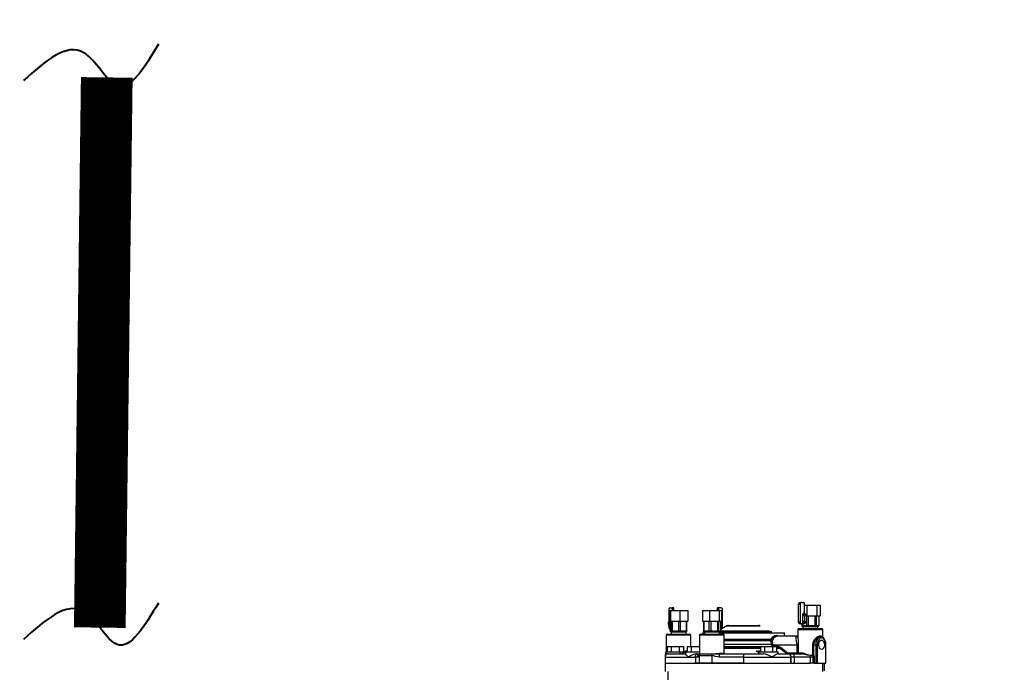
# Model space of a CAD drawing. Extents: x -6531732 to 89637, y -8915 to 32458.
# Drawn here: x 59735 to 61174, y 22930 to 23876 of the extents above; entities that cross this region are included whole.
import ezdxf
from ezdxf import colors
from ezdxf.entities.mleader import LeaderData, LeaderLine
from ezdxf.math import Vec2, Vec3

# ---------------------------------------------------------------- set-up
doc = ezdxf.new("R2010")
doc.units = 0
doc.layers.add('SAN-MC-HIDRANT', color=1, linetype='HE_LINE', lineweight=25)
doc.layers.add('SAN-MC-VALVE', color=7, linetype='Continuous', lineweight=5)
doc.layers.add('SAN-MC-TEXT', color=7, linetype='Continuous')
doc.styles.add('MC-1_la_050', font='arial.ttf', dxfattribs={"height": 0.1})
doc.styles.get("Standard").update_dxf_attribs({"font": 'arial.ttf'})
doc.linetypes.add('HE_LINE', pattern='A,300,-250,["HE",Standard,S=0.5,R=0,X=-100.5,Y=-30.5],-100', length=650)
doc.linetypes.add('PSI_LINE', pattern='A,300,-150,["PSI",Standard,S=0.5,R=0,X=-130,Y=-30],-5', length=455)

# ---------------------------------------------------------------- blocks, each defined once
blk = doc.blocks.new('Debitmetru')
at = {"layer": 'SAN-MC-VALVE', "linetype": 'Continuous', "lineweight": 5}
for p, q in [((142220, -92687.9), (142220, -92662.9)), ((142222, -92662.9), (142220, -92662.9)), ((142222, -92662.9), (142222, -92687.9)), ((142222.3, -92659.8), (142224.4, -92659.8)), ((142224.4, -92659.8), (142227.9, -92659.8)), ((142227.9, -92659.8), (142227.9, -92675.6)), ((142227.9, -92663.6), (142232, -92663.6)), ((142232, -92663.6), (142246.2, -92663.6)), ((142232, -92663.6), (142232, -92679.2)), ((142246.2, -92663.6), (142246.2, -92679.2)), ((142246.2, -92663.6), (142251.1, -92663.6)), ((142251.1, -92663.6), (142251.1, -92679.2)), ((142031.8, -92670.7), (142031.8, -92687)), ((142032.4, -92671.4), (142032.4, -92687)), ((142032.4, -92671.4), (142034.4, -92671.4)), ((142033.7, -92667.6), (142036.5, -92667.6)), ((142034.4, -92671.4), (142047.7, -92671.4)), ((142034.4, -92671.4), (142034.4, -92687)), ((142039, -92667.6), (142036.5, -92667.6)), ((142036.5, -92667.6), (142036.5, -92671.4)), ((142039, -92671.4), (142039, -92667.6)), ((142047.7, -92671.4), (142059.1, -92671.4)), ((142047.7, -92671.4), (142047.7, -92687)), ((142059.1, -92671.4), (142059.1, -92687)), ((142080.4, -92671.4), (142080.4, -92687)), ((142080.4, -92671.4), (142090.9, -92671.4)), ((142090.9, -92671.4), (142104.7, -92671.4)), ((142090.9, -92671.4), (142090.9, -92687)), ((142104.2, -92667.6), (142101.9, -92667.6)), ((142101.9, -92667.6), (142101.9, -92671.4)), ((142107.4, -92667.6), (142104.2, -92667.6)), ((142104.2, -92671.4), (142104.2, -92667.6)), ((142104.7, -92671.4), (142104.7, -92687)), ((142104.7, -92671.4), (142108, -92671.4)), ((142108, -92671.4), (142108, -92687)), ((142109.5, -92689.2), (142109.5, -92670.7)), ((142226.1, -92689.2), (142226.1, -92677.2)), ((142227.9, -92675.6), (142227.3, -92675.6)), ((142231.2, -92679.2), (142232, -92679.2)), ((142232, -92679.2), (142246.2, -92679.2)), ((142234.1, -92693.2), (142234.1, -92679.2)), ((142243.7, -92679.2), (142243.7, -92693.2)), ((142246, -92693.2), (142246, -92679.2)), ((142246.2, -92679.2), (142251.1, -92679.2)), ((142249.4, -92679.2), (142249.4, -92693.2)), ((142032.4, -92687), (142034.4, -92687)), ((142033.7, -92701), (142033.7, -92687)), ((142034.4, -92687), (142047.7, -92687)), ((142035.1, -92687), (142035.1, -92701)), ((142036.9, -92701), (142036.9, -92687)), ((142046, -92687), (142046, -92701)), ((142047.7, -92687), (142059.1, -92687)), ((142048.9, -92701), (142048.9, -92687)), ((142056.7, -92687), (142056.7, -92701)), ((142057.8, -92701), (142057.8, -92687)), ((142080.4, -92687), (142090.9, -92687)), ((142081.9, -92687), (142081.9, -92701)), ((142082.8, -92701), (142082.8, -92687)), ((142089.9, -92687), (142089.9, -92701)), ((142090.9, -92687), (142104.7, -92687)), ((142092.9, -92701), (142092.9, -92687)), ((142102.2, -92687), (142102.2, -92701)), ((142104.3, -92701), (142104.3, -92687)), ((142104.7, -92687), (142108, -92687)), ((142106.5, -92687), (142106.5, -92701)), ((142116, -92693.9), (142108.8, -92698)), ((142109.5, -92695.7), (142109.5, -92692.9)), ((142116, -92693.9), (142164.2, -92693.9)), ((142118.4, -92693.2), (142161.9, -92693.2)), ((142220, -92687.9), (142222, -92687.9)), ((142224.4, -92691), (142222.3, -92691)), ((142224.4, -92691), (142227.9, -92691)), ((142224.5, -92691), (142224.5, -92693.2)), ((142224.5, -92693.2), (142225, -92693.2)), ((142225, -92693.2), (142225, -92691)), ((142225, -92693.2), (142225.2, -92693.2)), ((142227.3, -92690.8), (142227.9, -92690.8)), ((142227.9, -92690.8), (142227.9, -92691)), ((142231.1, -92693.2), (142231.3, -92693.2)), ((142231.3, -92687.1), (142231.3, -92693.2)), ((142231.3, -92693.2), (142234.1, -92693.2)), ((142234.1, -92693.2), (142234.4, -92693.2)), ((142243.4, -92693.2), (142243.7, -92693.2)), ((142243.7, -92693.2), (142246, -92693.2)), ((142246, -92693.2), (142246.2, -92693.2)), ((142249.3, -92693.2), (142249.4, -92693.2)), ((142063.7, -92707.3), (142027.8, -92707.3)), ((142027.8, -92707.3), (142027.8, -92732.2)), ((142029.4, -92705.7), (142062.2, -92705.7)), ((142031.8, -92695.1), (142031.8, -92695.7)), ((142033.7, -92698.8), (142033.7, -92698.8)), ((142033.7, -92701), (142033.8, -92701)), ((142034.9, -92702.6), (142036.6, -92702.6)), ((142034.9, -92702.6), (142034.9, -92705.7)), ((142035, -92701), (142035.1, -92701)), ((142035.1, -92701), (142036.9, -92701)), ((142036.6, -92702.6), (142037.8, -92702.6)), ((142036.9, -92701), (142037.2, -92701)), ((142037.8, -92702.6), (142046.2, -92702.6)), ((142045.6, -92701), (142046, -92701)), ((142046, -92701), (142048.9, -92701)), ((142046.2, -92702.6), (142048.3, -92702.6)), ((142048.3, -92702.6), (142055.5, -92702.6)), ((142048.9, -92701), (142049.2, -92701)), ((142055.5, -92702.6), (142056.2, -92702.6)), ((142056.4, -92701), (142056.7, -92701)), ((142056.7, -92701), (142057.8, -92701)), ((142056.7, -92705.7), (142056.7, -92702.6)), ((142063.7, -92723.6), (142063.7, -92707.3)), ((142112.1, -92707.3), (142076.2, -92707.3)), ((142076.2, -92707.3), (142076.2, -92734.2)), ((142077.8, -92705.7), (142110.6, -92705.7)), ((142080.8, -92704.1), (142083.3, -92704.1)), ((142080.8, -92704.1), (142080.8, -92705.7)), ((142081.9, -92701), (142082.8, -92701)), ((142082.8, -92701), (142083, -92701)), ((142083.3, -92702.6), (142083.3, -92705.7)), ((142083.5, -92702.6), (142084.1, -92702.6)), ((142084.1, -92702.6), (142090.7, -92702.6)), ((142089.7, -92701), (142089.9, -92701)), ((142089.9, -92701), (142092.9, -92701)), ((142090.7, -92702.6), (142092.7, -92702.6)), ((142092.7, -92702.6), (142101.4, -92702.6)), ((142092.9, -92701), (142093.2, -92701)), ((142101.4, -92702.6), (142102.8, -92702.6)), ((142101.9, -92701), (142102.2, -92701)), ((142102.2, -92701), (142104.3, -92701)), ((142102.8, -92702.6), (142105.1, -92702.6)), ((142104.3, -92701), (142104.3, -92701)), ((142105.1, -92705.7), (142105.1, -92702.6)), ((142105.1, -92704.1), (142199.4, -92704.1)), ((142106.2, -92701.2), (142176.9, -92701.2)), ((142106.2, -92701.8), (142180.7, -92701.8)), ((142106.4, -92701), (142106.5, -92701)), ((142107.4, -92698.8), (142106.5, -92698.8)), ((142107.5, -92698.8), (142106.5, -92699.4)), ((142112.1, -92733.6), (142112.1, -92707.3)), ((142180.7, -92704.1), (142180.7, -92701.8)), ((142199.4, -92708.8), (142199.4, -92704.1)), ((142219, -92699.5), (142219, -92710.5)), ((142254.9, -92699.5), (142219, -92699.5)), ((142220.6, -92697.9), (142253.3, -92697.9)), ((142226, -92694.8), (142226, -92697.9)), ((142226.1, -92694.8), (142226.4, -92694.8)), ((142226.4, -92694.8), (142232.3, -92694.8)), ((142232.3, -92694.8), (142234.2, -92694.8)), ((142234.2, -92694.8), (142243.1, -92694.8)), ((142243.1, -92694.8), (142244.7, -92694.8)), ((142244.7, -92694.8), (142247.9, -92694.8)), ((142247.9, -92697.9), (142247.9, -92694.8)), ((142254.9, -92710.5), (142254.9, -92699.5)), ((142112.1, -92713.3), (142180.3, -92713.3)), ((142112.1, -92714.9), (142180, -92714.9)), ((142112.1, -92720.6), (142180.4, -92720.6)), ((142180, -92714.9), (142180.3, -92713.3)), ((142182.9, -92721.3), (142217.7, -92721.3)), ((142184.2, -92722.1), (142190.2, -92723.4)), ((142218.9, -92708.8), (142189.1, -92708.8)), ((142219.5, -92721.3), (142217.7, -92721.3)), ((142217.7, -92733), (142217.7, -92721.3)), ((142219.5, -92721.3), (142219.5, -92733)), ((142240.4, -92736.2), (142240.4, -92721.3)), ((142241.6, -92721.3), (142240.4, -92721.3)), ((142241.6, -92721.3), (142241.6, -92736.2)), ((142241.6, -92721.3), (142245.2, -92721.3)), ((142245.2, -92747.8), (142245.2, -92721.3)), ((142247.3, -92721.3), (142245.2, -92721.3)), ((142247.3, -92747.8), (142247.3, -92721.3)), ((142259.3, -92747.8), (142259.3, -92721.3)), ((142259.6, -92721.3), (142259.3, -92721.3)), ((142259.6, -92747.8), (142259.6, -92721.3)), ((142048, -92732.2), (142027, -92732.2)), ((142027, -92732.2), (142027, -92734.6)), ((142030.9, -92734.6), (142027, -92734.6)), ((142029.4, -92723.6), (142029.4, -92732.2)), ((142029.4, -92723.6), (142035.2, -92723.6)), ((142030.9, -92734.6), (142056.2, -92734.6)), ((142035.2, -92723.6), (142046.9, -92723.6)), ((142035.2, -92723.6), (142035.2, -92732.2)), ((142046.9, -92723.6), (142046.9, -92732.2)), ((142046.9, -92723.6), (142052.8, -92723.6)), ((142048, -92734.6), (142048, -92732.2)), ((142053.7, -92732.2), (142048, -92732.2)), ((142058.4, -92729.8), (142050.9, -92734.6)), ((142052.8, -92723.6), (142052.8, -92732.2)), ((142053.7, -92730.7), (142057.1, -92730.7)), ((142053.7, -92732.2), (142053.7, -92730.7)), ((142076, -92732.2), (142056.1, -92732.2)), ((142056.1, -92732.2), (142056.1, -92734.7)), ((142058.4, -92723.6), (142064.3, -92723.6)), ((142058.4, -92723.6), (142058.4, -92732.2)), ((142064.3, -92723.6), (142064.3, -92732.2)), ((142064.3, -92723.6), (142076, -92723.6)), ((142071.8, -92734.6), (142073, -92734.6)), ((142073, -92734.6), (142076.2, -92734.6)), ((142074.9, -92723.6), (142074.7, -92723.6)), ((142074.9, -92723.6), (142076.2, -92723.6)), ((142075.9, -92737.2), (142075.9, -92747.8)), ((142094.2, -92737.2), (142075.9, -92737.2)), ((142076, -92723.6), (142076, -92732.2)), ((142076, -92723.6), (142076.2, -92723.6)), ((142094.2, -92734.8), (142076.5, -92734.8)), ((142076.6, -92734.3), (142094.2, -92734.3)), ((142094.2, -92734.8), (142094.2, -92734.3)), ((142094.2, -92737.2), (142094.2, -92734.8)), ((142094.2, -92737.2), (142094.2, -92747.8)), ((142105.3, -92739.2), (142105.3, -92734.7)), ((142106.2, -92733.6), (142112.1, -92733.6)), ((142106.8, -92734.6), (142140.1, -92734.6)), ((142112.1, -92723.6), (142183.2, -92723.6)), ((142112.1, -92724.9), (142164.5, -92724.9)), ((142112.1, -92726.2), (142164.5, -92726.2)), ((142140.1, -92734.6), (142169.2, -92734.6)), ((142140.1, -92734.6), (142140.1, -92739.2)), ((142158.4, -92730.7), (142161.8, -92730.7)), ((142164.5, -92730.7), (142161.8, -92730.7)), ((142161.8, -92730.7), (142161.8, -92732.2)), ((142162.2, -92732.2), (142161.8, -92732.2)), ((142190.3, -92732.2), (142162.2, -92732.2)), ((142162.2, -92732.2), (142162.2, -92734.6)), ((142164.5, -92723.6), (142170.4, -92723.6)), ((142164.5, -92723.6), (142164.5, -92732.2)), ((142170.4, -92723.6), (142170.4, -92732.2)), ((142170.4, -92723.6), (142182.1, -92723.6)), ((142182.1, -92723.6), (142187.9, -92723.6)), ((142182.1, -92723.6), (142182.1, -92732.2)), ((142183.3, -92723.6), (142183.2, -92723.6)), ((142187.9, -92723.6), (142187.9, -92732.2)), ((142189.1, -92724.9), (142187.9, -92724.6)), ((142187.9, -92724.9), (142189.1, -92724.9)), ((142187.9, -92726.2), (142192, -92726.2)), ((142189.6, -92734.6), (142205.8, -92734.6)), ((142190.2, -92723.4), (142193.5, -92724.8)), ((142190.3, -92734.6), (142190.3, -92732.2)), ((142190.3, -92734.3), (142202.7, -92734.3)), ((142193.5, -92724.8), (142204.2, -92733)), ((142204.2, -92733), (142217.7, -92733)), ((142205.8, -92734.6), (142213.3, -92734.6)), ((142205.8, -92734.6), (142205.8, -92734.6)), ((142213.3, -92734.6), (142223.4, -92734.6)), ((142213.3, -92739.2), (142213.3, -92734.6)), ((142217.7, -92733), (142219.5, -92733)), ((142219.5, -92733), (142224.5, -92733)), ((142236.9, -92736.2), (142240.4, -92736.2)), ((142236.9, -92737), (142236.9, -92736.2)), ((142236.9, -92739.2), (142236.9, -92737)), ((142240.4, -92737), (142236.9, -92737)), ((142241.6, -92736.2), (142240.4, -92736.2)), ((142026.2, -92739.2), (142070.2, -92739.2)), ((142026.2, -92739.2), (142026.2, -92747.8)), ((142026.2, -92747.8), (142026.2, -92760.3)), ((142026.2, -92747.8), (142070.2, -92747.8)), ((142026.2, -92747.8), (142070.2, -92747.8)), ((142059.3, -92738.5), (142061.4, -92738.5)), ((142073.2, -92739.2), (142070.2, -92739.2)), ((142070.2, -92739.2), (142070.2, -92747.8)), ((142070.2, -92747.8), (142075.9, -92747.8)), ((142075.9, -92747.8), (142070.2, -92747.8)), ((142075.9, -92747.8), (142094.2, -92747.8)), ((142094.2, -92747.8), (142075.9, -92747.8)), ((142094.2, -92747.8), (142140.1, -92747.8)), ((142140.1, -92747.8), (142094.2, -92747.8)), ((142140.1, -92739.2), (142105.3, -92739.2)), ((142140.1, -92739.2), (142208.6, -92739.2)), ((142140.1, -92739.2), (142140.1, -92747.8)), ((142140.1, -92747.8), (142206.8, -92747.8)), ((142140.1, -92747.8), (142208.6, -92747.8)), ((142179.9, -92738.5), (142182.6, -92738.5)), ((142206.8, -92747.8), (142215.9, -92747.8)), ((142213.3, -92739.2), (142208.6, -92739.2)), ((142208.6, -92739.2), (142208.6, -92747.8)), ((142208.6, -92747.8), (142208.6, -92739.2)), ((142236.9, -92739.2), (142213.3, -92739.2)), ((142213.3, -92739.2), (142213.3, -92747.8)), ((142215.9, -92747.8), (142236.1, -92747.8)), ((142236.1, -92747.8), (142236.9, -92747.8)), ((142241.2, -92739.2), (142236.9, -92739.2)), ((142236.9, -92739.2), (142236.9, -92747.8)), ((142241.2, -92747.8), (142236.9, -92747.8)), ((142241.2, -92747.8), (142241.2, -92739.2)), ((142242.4, -92739.2), (142241.2, -92739.2)), ((142242.4, -92747.8), (142241.2, -92747.8)), ((142242.4, -92739.2), (142242.4, -92747.8)), ((142242.4, -92747.8), (142245.2, -92747.8)), ((142245.2, -92747.8), (142247.3, -92747.8)), ((142247.3, -92747.8), (142259.3, -92747.8)), ((142254.8, -92747.8), (142254.8, -92760.3)), ((142257.1, -92747.8), (142257.1, -92759.1)), ((142259.3, -92747.8), (142259.6, -92747.8)), ((142030.1, -92760.3), (142030.1, -92781.7))]:
    blk.add_line(p, q, dxfattribs=at)
at = {"layer": 'SAN-MC-VALVE', "linetype": 'Continuous', "lineweight": 5, "flags": 128}
for points in [[(142220, -92662.9), (142220, -92662.3), (142220.1, -92661.7), (142220.4, -92661.2), (142220.7, -92660.7), (142221, -92660.3), (142221.4, -92660), (142221.9, -92659.9), (142222.3, -92659.8)], [(142224.4, -92659.8), (142223.9, -92659.9), (142223.4, -92660), (142223, -92660.3), (142222.7, -92660.7), (142222.4, -92661.2), (142222.1, -92661.7), (142222, -92662.3), (142222, -92662.9)], [(142033.7, -92667.6), (142033.3, -92667.7), (142032.9, -92667.8), (142032.6, -92668.1), (142032.3, -92668.5), (142032.1, -92669), (142031.9, -92669.5), (142031.8, -92670.1), (142031.8, -92670.7)], [(142109.5, -92670.7), (142109.5, -92670.1), (142109.4, -92669.5), (142109.2, -92669), (142108.9, -92668.5), (142108.6, -92668.1), (142108.2, -92667.8), (142107.8, -92667.7), (142107.4, -92667.6)], [(142226.1, -92677.2), (142226.2, -92676.8), (142226.3, -92676.3), (142226.6, -92675.9), (142227, -92675.6), (142227.3, -92675.6)], [(142226.1, -92689.2), (142227.3, -92688.4), (142228.3, -92687), (142228.9, -92685.2), (142229.1, -92683.2), (142228.9, -92681.2), (142228.3, -92679.4), (142227.3, -92678), (142226.1, -92677.2)], [(142227.3, -92675.6), (142228.6, -92676.3), (142229.7, -92677.5), (142230.6, -92679.1), (142231.2, -92681.1), (142231.3, -92683.2), (142231.2, -92685.3), (142230.6, -92687.3), (142229.7, -92688.9), (142228.6, -92690.1), (142227.3, -92690.8)], [(142227.9, -92690.8), (142229.2, -92690.1), (142230.3, -92688.9), (142231.2, -92687.3), (142231.8, -92685.3), (142231.9, -92683.2), (142231.8, -92681.1), (142231.2, -92679.1), (142230.3, -92677.5), (142229.2, -92676.3), (142227.9, -92675.6)], [(142032.4, -92685.8), (142031.5, -92687.4), (142031, -92689.2), (142030.8, -92691.2), (142031.1, -92693.2), (142031.7, -92695), (142032.7, -92696.6), (142033.7, -92697.5)], [(142032.4, -92686.2), (142032, -92686.9), (142031.4, -92688.9), (142031.1, -92691), (142031.4, -92693.1), (142032, -92695.1), (142033.1, -92696.7), (142033.7, -92697.4)], [(142033.7, -92696.9), (142033.6, -92696.7), (142032.5, -92695.1), (142031.8, -92693.1), (142031.6, -92691), (142031.8, -92688.9), (142032.5, -92687)], [(142106.5, -92697.8), (142107.1, -92697.4), (142108.2, -92696.2), (142109.1, -92694.6), (142109.6, -92692.7), (142109.7, -92690.8), (142109.5, -92688.8), (142108.9, -92687), (142108, -92685.5)], [(142106.5, -92697.7), (142107.5, -92696.7), (142108.5, -92695.1), (142109.1, -92693.1), (142109.3, -92691), (142109.1, -92688.9), (142108.5, -92686.9), (142108, -92686)], [(142108, -92687), (142108.6, -92688.9), (142108.8, -92691), (142108.6, -92693.1), (142107.9, -92695.1), (142107, -92696.7), (142106.5, -92697.3)], [(142222.3, -92691), (142221.9, -92690.9), (142221.4, -92690.8), (142221, -92690.5), (142220.7, -92690.1), (142220.4, -92689.6), (142220.1, -92689.1), (142220, -92688.5), (142220, -92687.9)], [(142222, -92687.9), (142222, -92688.5), (142222.1, -92689.1), (142222.4, -92689.6), (142222.7, -92690.1), (142223, -92690.5), (142223.4, -92690.8), (142223.9, -92690.9), (142224.4, -92691)], [(142224.5, -92693.2), (142224.6, -92693.7), (142224.8, -92694.2), (142225.2, -92694.5), (142225.7, -92694.7), (142226, -92694.8), (142226.1, -92694.8)], [(142225, -92693.2), (142225.1, -92693.7), (142225.3, -92694.2), (142225.6, -92694.5), (142226.1, -92694.7), (142226.4, -92694.8), (142226.4, -92694.8)], [(142226.4, -92694.8), (142226.2, -92694.8), (142225.9, -92694.7), (142225.7, -92694.5), (142225.6, -92694.3), (142225.4, -92694.1), (142225.3, -92693.8), (142225.2, -92693.5), (142225.2, -92693.2)], [(142225.2, -92693.2), (142227.2, -92693.5), (142229.3, -92693.5), (142231.1, -92693.2)], [(142227.3, -92690.8), (142227.2, -92690.8), (142226.8, -92690.7), (142226.5, -92690.4), (142226.3, -92689.9), (142226.2, -92689.4), (142226.1, -92689.2)], [(142232.3, -92694.8), (142232, -92694.8), (142231.8, -92694.7), (142231.6, -92694.5), (142231.4, -92694.3), (142231.3, -92694.1), (142231.2, -92693.8), (142231.1, -92693.5), (142231.1, -92693.2)], [(142232.3, -92694.8), (142232.2, -92694.8), (142232, -92694.7), (142231.7, -92694.5), (142231.5, -92694.2), (142231.3, -92693.7), (142231.3, -92693.2)], [(142234.2, -92694.8), (142234.2, -92694.8), (142234.1, -92694.7), (142234.1, -92694.5), (142234.1, -92694.2), (142234.1, -92693.7), (142234.1, -92693.2)], [(142234.2, -92694.8), (142234.2, -92694.8), (142234.3, -92694.7), (142234.3, -92694.5), (142234.4, -92694.3), (142234.4, -92694.1), (142234.4, -92693.8), (142234.4, -92693.5), (142234.4, -92693.2)], [(142234.4, -92693.2), (142237.5, -92693.5), (142240.6, -92693.5), (142243.4, -92693.2)], [(142243.1, -92694.8), (142243.2, -92694.8), (142243.2, -92694.7), (142243.3, -92694.5), (142243.3, -92694.3), (142243.4, -92694.1), (142243.4, -92693.8), (142243.4, -92693.5), (142243.4, -92693.2)], [(142243.1, -92694.8), (142243.1, -92694.8), (142243.3, -92694.7), (142243.5, -92694.5), (142243.6, -92694.2), (142243.7, -92693.7), (142243.7, -92693.2)], [(142244.7, -92694.8), (142245, -92694.8), (142245.3, -92694.7), (142245.5, -92694.5), (142245.7, -92694.3), (142245.9, -92694.1), (142246.1, -92693.8), (142246.1, -92693.5), (142246.2, -92693.2)], [(142244.7, -92694.8), (142244.7, -92694.8), (142245, -92694.7), (142245.4, -92694.5), (142245.8, -92694.2), (142246, -92693.7), (142246, -92693.2)], [(142246.2, -92693.2), (142246.7, -92693.3), (142247.2, -92693.5), (142247.8, -92693.6), (142248.3, -92693.5), (142248.8, -92693.3), (142249.3, -92693.2)], [(142247.8, -92694.8), (142248.1, -92694.8), (142248.4, -92694.7), (142248.6, -92694.5), (142248.9, -92694.3), (142249, -92694.1), (142249.2, -92693.8), (142249.3, -92693.5), (142249.3, -92693.2)], [(142247.8, -92694.8), (142247.8, -92694.8), (142248.2, -92694.7), (142248.7, -92694.5), (142249.1, -92694.2), (142249.3, -92693.7), (142249.4, -92693.2)], [(142031.8, -92695.7), (142031.8, -92696.3), (142031.9, -92696.9), (142032.1, -92697.4), (142032.3, -92697.9), (142032.6, -92698.3), (142032.9, -92698.6), (142033.3, -92698.7), (142033.7, -92698.8)], [(142034.9, -92702.5), (142034.5, -92702.3), (142034.1, -92702), (142033.8, -92701.5), (142033.7, -92701)], [(142036.6, -92702.6), (142036.5, -92702.6), (142036.2, -92702.5), (142035.7, -92702.3), (142035.4, -92702), (142035.1, -92701.5), (142035.1, -92701)], [(142037.8, -92702.6), (142037.8, -92702.6), (142037.6, -92702.5), (142037.3, -92702.3), (142037.1, -92702), (142037, -92701.5), (142036.9, -92701)], [(142037.2, -92701), (142038.7, -92701.1), (142040.1, -92701.3), (142041.6, -92701.4), (142043, -92701.3), (142044.3, -92701.1), (142045.6, -92701)], [(142037.8, -92702.6), (142037.7, -92702.6), (142037.6, -92702.5), (142037.5, -92702.3), (142037.4, -92702.1), (142037.3, -92701.9), (142037.3, -92701.6), (142037.2, -92701.3), (142037.2, -92701)], [(142046.2, -92702.6), (142046.1, -92702.6), (142046, -92702.5), (142045.9, -92702.3), (142045.8, -92702.1), (142045.7, -92701.9), (142045.7, -92701.6), (142045.7, -92701.3), (142045.6, -92701)], [(142046.2, -92702.6), (142046.2, -92702.6), (142046.2, -92702.5), (142046.1, -92702.3), (142046, -92702), (142046, -92701.5), (142046, -92701)], [(142049.2, -92701), (142049.2, -92701.3), (142049.1, -92701.6), (142049, -92701.9), (142048.9, -92702.1), (142048.8, -92702.3), (142048.6, -92702.5), (142048.4, -92702.6), (142048.3, -92702.6)], [(142048.3, -92702.6), (142048.3, -92702.6), (142048.4, -92702.5), (142048.6, -92702.3), (142048.8, -92702), (142048.9, -92701.5), (142048.9, -92701)], [(142049.2, -92701), (142051.7, -92701.3), (142054.2, -92701.3), (142056.4, -92701)], [(142056.4, -92701), (142056.4, -92701.3), (142056.3, -92701.6), (142056.2, -92701.9), (142056.1, -92702.1), (142056, -92702.3), (142055.8, -92702.5), (142055.6, -92702.6), (142055.5, -92702.6)], [(142056.7, -92701), (142056.6, -92701.5), (142056.4, -92702), (142056.1, -92702.3), (142055.7, -92702.5), (142055.5, -92702.6), (142055.5, -92702.6)], [(142057.8, -92701), (142057.7, -92701.5), (142057.5, -92702), (142057.1, -92702.3), (142056.6, -92702.5), (142056.2, -92702.6), (142056.2, -92702.6)], [(142083.5, -92702.6), (142083.5, -92702.6), (142083.1, -92702.5), (142082.6, -92702.3), (142082.2, -92702), (142082, -92701.5), (142081.9, -92701)], [(142084.1, -92702.6), (142084.1, -92702.6), (142083.8, -92702.5), (142083.4, -92702.3), (142083, -92702), (142082.8, -92701.5), (142082.8, -92701)], [(142083, -92701), (142083, -92701.3), (142083.1, -92701.6), (142083.2, -92701.9), (142083.3, -92702.1), (142083.5, -92702.3), (142083.7, -92702.5), (142083.9, -92702.6), (142084.1, -92702.6)], [(142083, -92701), (142085.3, -92701.3), (142087.6, -92701.3), (142089.7, -92701)], [(142089.7, -92701), (142089.7, -92701.3), (142089.8, -92701.6), (142089.9, -92701.9), (142090, -92702.1), (142090.2, -92702.3), (142090.3, -92702.5), (142090.5, -92702.6), (142090.7, -92702.6)], [(142089.9, -92701), (142090, -92701.5), (142090.1, -92702), (142090.3, -92702.3), (142090.5, -92702.5), (142090.7, -92702.6), (142090.7, -92702.6)], [(142093.2, -92701), (142093.2, -92701.3), (142093.1, -92701.6), (142093.1, -92701.9), (142093, -92702.1), (142093, -92702.3), (142092.9, -92702.5), (142092.8, -92702.6), (142092.7, -92702.6)], [(142092.9, -92701), (142092.9, -92701.5), (142092.8, -92702), (142092.8, -92702.3), (142092.8, -92702.5), (142092.7, -92702.6), (142092.7, -92702.6)], [(142093.2, -92701), (142094.7, -92701.1), (142096.2, -92701.3), (142097.7, -92701.4), (142099.2, -92701.3), (142100.5, -92701.1), (142101.9, -92701)], [(142101.9, -92701), (142101.9, -92701.3), (142101.9, -92701.6), (142101.8, -92701.9), (142101.8, -92702.1), (142101.7, -92702.3), (142101.6, -92702.5), (142101.5, -92702.6), (142101.4, -92702.6)], [(142102.2, -92701), (142102.2, -92701.5), (142102, -92702), (142101.9, -92702.3), (142101.6, -92702.5), (142101.4, -92702.6), (142101.4, -92702.6)], [(142104.3, -92701), (142104.3, -92701.3), (142104.2, -92701.6), (142104.1, -92701.9), (142103.9, -92702.1), (142103.7, -92702.3), (142103.4, -92702.5), (142103.1, -92702.6), (142102.8, -92702.6)], [(142104.3, -92701), (142104.2, -92701.5), (142104, -92702), (142103.6, -92702.3), (142103.2, -92702.5), (142102.8, -92702.6), (142102.8, -92702.6)], [(142104.3, -92701), (142104.7, -92701.1), (142105, -92701.3), (142105.4, -92701.4), (142105.8, -92701.3), (142106.1, -92701.1), (142106.4, -92701)], [(142106.4, -92701), (142106.4, -92701.3), (142106.3, -92701.6), (142106.1, -92701.9), (142105.9, -92702.1), (142105.7, -92702.3), (142105.5, -92702.5), (142105.2, -92702.6), (142104.9, -92702.6)], [(142106.5, -92701), (142106.4, -92701.5), (142106.1, -92702), (142105.7, -92702.3), (142105.3, -92702.5), (142104.9, -92702.6), (142104.9, -92702.6)], [(142107.4, -92698.8), (142107.8, -92698.7), (142108.2, -92698.6), (142108.6, -92698.3), (142108.9, -92697.9), (142109.2, -92697.4), (142109.4, -92696.9), (142109.5, -92696.3), (142109.5, -92695.7)], [(142180.3, -92713.3), (142182.7, -92709.9), (142185.5, -92707.8), (142188.3, -92707.3), (142190.6, -92708.2), (142191.1, -92708.8)], [(142247.9, -92709.2), (142250.1, -92708.3), (142252.1, -92708.2), (142253.7, -92709), (142253.8, -92709.2)], [(142181.8, -92715.1), (142181.6, -92715.1), (142181.4, -92715.1), (142181.2, -92715.1), (142180.9, -92715.1), (142180.7, -92715.1), (142180.5, -92715), (142180.2, -92714.9), (142180, -92714.9)], [(142180.4, -92720.6), (142180, -92718.3), (142180, -92716), (142180, -92714.9)], [(142182.1, -92714.1), (142181.9, -92714.1), (142181.7, -92714), (142181.4, -92714), (142181.2, -92713.8), (142180.9, -92713.7), (142180.7, -92713.6), (142180.5, -92713.4), (142180.3, -92713.3)], [(142182.3, -92720.2), (142182.1, -92720.3), (142181.8, -92720.4), (142181.6, -92720.4), (142181.4, -92720.5), (142181.1, -92720.5), (142180.9, -92720.6), (142180.6, -92720.6), (142180.4, -92720.6)], [(142181.3, -92722.5), (142180.6, -92721.3), (142180.4, -92720.6)], [(142182.9, -92721.3), (142182.8, -92721.5), (142182.6, -92721.7), (142182.4, -92721.9), (142182.2, -92722.1), (142182, -92722.2), (142181.7, -92722.3), (142181.5, -92722.4), (142181.3, -92722.5)], [(142183.2, -92723.6), (142182, -92723.1), (142181.3, -92722.5)], [(142182.1, -92714.1), (142181.9, -92714.6), (142181.8, -92715.1)], [(142181.8, -92715.1), (142181.8, -92717), (142182, -92719), (142182.3, -92720.2)], [(142189.1, -92708.9), (142188.7, -92708.8), (142186.2, -92709.7), (142183.7, -92711.8), (142182.1, -92714.1)], [(142182.3, -92720.2), (142182.4, -92720.6), (142182.6, -92721), (142182.9, -92721.3)], [(142182.9, -92721.3), (142183.7, -92721.9), (142184.2, -92722.1)], [(142184.2, -92722.1), (142184.2, -92722.4), (142184.1, -92722.7), (142184, -92722.9), (142183.8, -92723.1), (142183.7, -92723.3), (142183.5, -92723.5), (142183.3, -92723.6), (142183.2, -92723.6)], [(142217.7, -92721.3), (142217.5, -92718.9), (142217, -92715.9), (142216.3, -92712.1), (142216.5, -92710), (142216.5, -92710)], [(142219, -92708.6), (142218.6, -92709.1), (142218, -92709.5), (142217.3, -92709.8), (142216.5, -92710)], [(142216.5, -92710), (142217.4, -92709.1), (142218.9, -92708.9)], [(142219, -92708.6), (142218.8, -92708.7), (142218.7, -92708.8), (142218.7, -92708.8)], [(142219, -92710.5), (142219, -92711.7), (142219.2, -92714.6), (142219.5, -92719.7), (142219.5, -92721.3)], [(142240.4, -92721.3), (142241.1, -92717.3), (142243, -92713.8), (142246, -92710.6), (142247.9, -92709.2)], [(142249.2, -92710.6), (142248.8, -92710.9), (142246.2, -92712.7), (142243.4, -92715.8), (142242, -92718.9), (142241.6, -92721.3)], [(142245.2, -92721.3), (142245.2, -92719.6), (142245.4, -92718), (142245.8, -92716.4), (142246.3, -92715), (142246.9, -92713.6), (142247.6, -92712.4), (142248.4, -92711.4), (142249.2, -92710.6)], [(142259.3, -92721.3), (142259.1, -92718.9), (142258.6, -92716.6), (142257.8, -92714.6), (142256.7, -92713), (142255.4, -92711.8), (142254, -92711.2), (142252.6, -92711.2), (142251.2, -92711.8), (142249.9, -92713), (142248.8, -92714.6), (142248, -92716.6), (142247.5, -92718.9), (142247.3, -92721.3)], [(142249.2, -92710.6), (142249, -92710.6), (142248.8, -92710.5), (142248.6, -92710.4), (142248.5, -92710.2), (142248.3, -92710), (142248.1, -92709.7), (142248, -92709.5), (142247.9, -92709.2)], [(142253.4, -92709.8), (142251, -92709.8), (142249.2, -92710.6)], [(142257.3, -92721.3), (142257.1, -92723.3), (142256.6, -92725.1), (142255.8, -92726.6), (142254.8, -92727.6), (142253.6, -92728), (142252.4, -92727.8), (142251.3, -92727.1), (142250.4, -92725.9), (142249.8, -92724.2), (142249.4, -92722.3), (142249.4, -92720.3), (142249.8, -92718.4), (142250.4, -92716.7), (142251.3, -92715.5), (142252.4, -92714.8), (142253.6, -92714.6), (142254.8, -92715.1), (142255.8, -92716.1), (142256.6, -92717.5), (142257.1, -92719.3), (142257.3, -92721.3)], [(142259.6, -92721.3), (142259.6, -92720), (142259.2, -92717.7), (142258.6, -92715.5), (142257.7, -92713.5), (142256.5, -92711.8), (142255.1, -92710.6), (142253.7, -92709.9), (142253.3, -92709.8)], [(142254.1, -92710.2), (142254, -92710.2), (142253.9, -92710), (142253.8, -92709.7), (142253.8, -92709.5), (142253.8, -92709.2)], [(142253.8, -92709.2), (142254.2, -92709.8), (142254.2, -92710.1)], [(142027, -92734.6), (142027, -92734.7), (142026.7, -92735.3), (142026.6, -92735.8), (142026.6, -92736.1), (142026.6, -92736.2), (142026.6, -92736.4), (142026.6, -92736.8), (142026.5, -92737.9)], [(142059.3, -92738.5), (142057.2, -92736.4), (142056.2, -92735), (142056.2, -92734.7)], [(142071.8, -92734.6), (142070.7, -92734.6), (142067.3, -92735.4), (142063.2, -92737.3), (142061.4, -92738.5)], [(142070.2, -92739.2), (142070.2, -92738.3), (142070.4, -92737.5), (142070.6, -92736.6), (142071, -92735.9), (142071.4, -92735.4), (142071.9, -92734.9), (142072.5, -92734.7), (142073, -92734.6)], [(142073.2, -92739.2), (142073.2, -92738.5), (142073.4, -92737.7), (142073.6, -92737), (142073.9, -92736.4), (142074.4, -92735.8), (142074.8, -92735.4), (142075.4, -92735), (142076, -92734.7)], [(142075.9, -92737.2), (142075.7, -92737.2), (142075.5, -92737.4), (142074.9, -92738.2), (142074.2, -92738.9), (142073.7, -92739.1), (142073.2, -92739.2)], [(142075.9, -92737.2), (142075.9, -92736.8), (142075.9, -92736.5), (142075.9, -92736.2), (142076, -92735.9), (142076.1, -92735.6), (142076.2, -92735.3), (142076.3, -92735), (142076.5, -92734.8)], [(142076.5, -92734.8), (142076, -92734.8), (142076, -92734.7)], [(142076.3, -92734.2), (142076.3, -92734.3), (142076.6, -92734.3)], [(142076.5, -92734.8), (142076.5, -92734.7), (142076.5, -92734.7), (142076.6, -92734.6), (142076.6, -92734.5), (142076.6, -92734.5), (142076.6, -92734.4), (142076.6, -92734.4), (142076.6, -92734.3)], [(142094.2, -92734.3), (142097, -92734.3), (142099.8, -92734.2), (142102.4, -92734), (142104.8, -92733.8)], [(142105.3, -92734.7), (142101.8, -92734.8), (142097.9, -92734.8), (142094.2, -92734.8)], [(142105.3, -92739.2), (142102.3, -92738.9), (142099.2, -92738.1), (142096.7, -92737.5), (142094.2, -92737.2)], [(142104.8, -92733.8), (142105.5, -92733.7), (142106.2, -92733.6)], [(142105.3, -92734.7), (142105.2, -92734.6), (142105.2, -92734.6), (142105.1, -92734.5), (142105, -92734.4), (142104.9, -92734.2), (142104.9, -92734.1), (142104.8, -92733.9), (142104.8, -92733.8)], [(142106.8, -92734.6), (142106.1, -92734.6), (142105.3, -92734.7)], [(142106.8, -92734.6), (142106.7, -92734.5), (142106.6, -92734.5), (142106.4, -92734.4), (142106.4, -92734.3), (142106.3, -92734.1), (142106.2, -92734), (142106.2, -92733.8), (142106.2, -92733.6)], [(142162.2, -92733.3), (142161.7, -92732.7), (142160.8, -92731.9), (142159.6, -92731.2), (142158.4, -92730.7)], [(142179.9, -92738.5), (142175.7, -92736.4), (142171.9, -92735), (142169.3, -92734.6), (142169.2, -92734.6)], [(142189.6, -92734.6), (142189.2, -92734.6), (142187.5, -92735.4), (142184.3, -92737.4), (142182.6, -92738.5)], [(142190.2, -92723.4), (142190.2, -92723.6), (142190.1, -92723.9), (142190, -92724.2), (142189.8, -92724.4), (142189.7, -92724.6), (142189.5, -92724.8), (142189.3, -92724.9), (142189.1, -92724.9)], [(142192, -92726.2), (142190.8, -92725.5), (142189.5, -92725), (142189.1, -92724.9)], [(142193.5, -92724.8), (142193.3, -92725.1), (142193.2, -92725.3), (142193, -92725.5), (142192.8, -92725.7), (142192.6, -92725.9), (142192.4, -92726), (142192.2, -92726.1), (142192, -92726.2)], [(142202.7, -92734.3), (142200.6, -92732.7), (142192, -92726.2)], [(142204.2, -92733), (142204.1, -92733.3), (142203.9, -92733.5), (142203.7, -92733.7), (142203.5, -92733.9), (142203.3, -92734.1), (142203.1, -92734.2), (142202.9, -92734.3), (142202.7, -92734.3)], [(142203.3, -92734.6), (142203.2, -92734.6), (142203.1, -92734.6), (142203.1, -92734.5), (142203, -92734.5), (142202.9, -92734.5), (142202.8, -92734.4), (142202.8, -92734.4), (142202.7, -92734.3)], [(142204.2, -92733), (142204.2, -92733.3), (142204.1, -92733.6), (142204, -92733.9), (142203.9, -92734.1), (142203.8, -92734.3), (142203.6, -92734.4), (142203.5, -92734.5), (142203.3, -92734.6)], [(142208.6, -92739.2), (142208.5, -92737.7), (142208, -92736.3), (142207.3, -92735.3), (142206.4, -92734.7), (142205.8, -92734.6)], [(142208.6, -92739.2), (142208.6, -92738.3), (142208.4, -92737.5), (142208.1, -92736.6), (142207.8, -92735.9), (142207.4, -92735.4), (142206.9, -92734.9), (142206.4, -92734.7), (142205.8, -92734.6)], [(142216.8, -92734.6), (142216.9, -92734.5), (142217.1, -92734.4), (142217.3, -92734.3), (142217.4, -92734.1), (142217.5, -92733.9), (142217.6, -92733.6), (142217.7, -92733.3), (142217.7, -92733)], [(142218, -92734.6), (142218.3, -92734.5), (142218.6, -92734.4), (142218.8, -92734.3), (142219.1, -92734.1), (142219.2, -92733.9), (142219.4, -92733.6), (142219.5, -92733.3), (142219.5, -92733)], [(142223.4, -92734.6), (142223.6, -92734.5), (142223.8, -92734.4), (142224, -92734.3), (142224.2, -92734.1), (142224.3, -92733.9), (142224.4, -92733.6), (142224.5, -92733.3), (142224.5, -92733)], [(142236.9, -92737), (142232.4, -92736.4), (142228.6, -92735.4), (142224.8, -92734.7), (142223.4, -92734.6)], [(142224.5, -92733), (142225.9, -92733.1), (142227.4, -92733.5), (142229.9, -92734.4), (142232.6, -92735.4), (142234.7, -92736), (142236.9, -92736.2)], [(142240.4, -92737), (142240.4, -92736.9), (142240.4, -92736.8), (142240.4, -92736.7), (142240.4, -92736.6), (142240.4, -92736.5), (142240.4, -92736.4), (142240.4, -92736.3), (142240.4, -92736.2)], [(142241.6, -92736.2), (142241.5, -92736.3), (142241.3, -92736.4), (142241.2, -92736.5), (142241, -92736.6), (142240.9, -92736.7), (142240.7, -92736.8), (142240.6, -92736.9), (142240.4, -92737)], [(142241.2, -92739.2), (142241, -92738.2), (142240.6, -92737.2), (142240.4, -92737)], [(142241.6, -92736.2), (142242, -92736.9), (142242.2, -92737.7), (142242.4, -92738.5), (142242.4, -92739.2)]]:
    blk.add_lwpolyline(points, dxfattribs=at)
at = {"layer": 'SAN-MC-VALVE', "linetype": 'Continuous', "lineweight": 5}
for centre, radius, start, end in [((142118.4, -92697.9), 4.68, 90, 120), ((142161.9, -92697.9), 4.68, 60, 90), ((142029.4, -92707.3), 1.56, 90, 180), ((142062.2, -92707.3), 1.56, 0, 90), ((142077.8, -92707.3), 1.56, 90, 180), ((142110.6, -92707.3), 1.56, 0, 90), ((142179.2, -92697.1), 4.68, 240, 270), ((142220.6, -92699.5), 1.56, 90, 180), ((142253.3, -92699.5), 1.56, 0, 90), ((142030.9, -92739.2), 4.68, 90, 180), ((142074.1, -92719), 4.68, 280, 297.6627), ((142113.1, -92733.6), 0.936, 180, 270)]:
    blk.add_arc(centre, radius, start, end, dxfattribs=at)

msp = doc.modelspace()

# ---------------------------------------------------------------- linework, layer by layer
at = {"layer": 'SAN-MC-HIDRANT', "color": 140, "linetype": 'PSI_LINE', "ltscale": 2, "const_width": 75}
msp.add_lwpolyline([(59851, 22994.2), (59861.1, 23792.6)], dxfattribs=at)
at = {"layer": 'SAN-MC-TEXT'}
for points in [[(59936.2, 23840.7), (59876, 23780.5), (59828, 23828.5), (59740.2, 23788)], [(59936.2, 23029.9), (59876, 22969.7), (59828, 23017.7), (59740.2, 22977.1)]]:
    msp.add_spline(points, degree=3, dxfattribs=at)

# ---------------------------------------------------------------- block references
at = {"layer": 'SAN-MC-VALVE'}
msp.add_blockref('Debitmetru', (-81355.5, 115690.6), dxfattribs=at)

# ---------------------------------------------------------------- leaders
at = {"layer": 'SAN-MC-TEXT'}
ml = msp.add_multileader_mtext('Standard', dxfattribs=at)
ml.set_content('{\\H0.83333x;VTf\\P(normal inchis)}', color=256, style='MC-1_la_050')
ml.set_leader_properties()
ml.build(insert=Vec2(0, 0))
ml.multileader.update_dxf_attribs({"text_left_attachment_type": 6, "text_right_attachment_type": 6, "text_top_attachment_type": 0, "text_bottom_attachment_type": 0, "dogleg_length": 0.005, "arrow_head_size": 150})
ctx = ml.context
ctx.base_point, ctx.char_height, ctx.arrow_head_size, ctx.landing_gap_size, ctx.plane_origin = Vec3(59486.7, 25037, -2.3), 180, 150, 0, Vec3(55720.5, 30181.4, -2.3)
ctx.left_attachment, ctx.right_attachment, ctx.text_align_type = 6, 6, 1
notes = []
notes.append((ctx, [(1, (1, 1, 0), (59486.6, 25037, -2.3), (1, 0), 0.005, [(0, [(59160.3, 22882.8, -2.3)], 256, [])])]))
ctx.mtext.insert, ctx.mtext.width, ctx.mtext.alignment, ctx.mtext.flow_direction = Vec3(60163.5, 25261.1, -2.3), 1670.79, 2, 5
for ctx, leaders in notes:
    for number, flags, end, landing, length, lines in leaders:
        leader = LeaderData()
        leader.index, (leader.has_last_leader_line, leader.has_dogleg_vector, leader.attachment_direction) = number, flags
        leader.last_leader_point, leader.dogleg_vector, leader.dogleg_length = Vec3(end), Vec3(landing), length
        for number, points, colour, breaks in lines:
            line = LeaderLine()
            line.index, line.vertices, line.color, line.breaks = number, Vec3.list(points), colors.encode_raw_color(colour), breaks
            leader.lines.append(line)
        ctx.leaders.append(leader)

doc.saveas('drawing.dxf')
